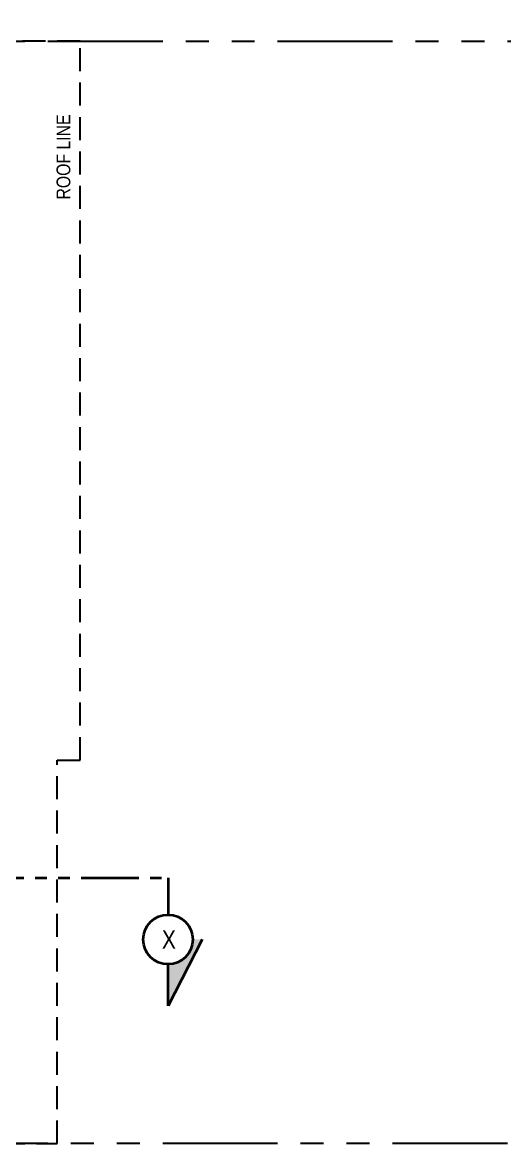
# Model space of a CAD drawing. Header units: inches. Extents: x 7263 to 7501, y 1317 to 1521.
# Drawn here: x 7359.62 to 7364.87, y 1502.52 to 1514.72 of the extents above; entities that cross this region are included whole.
import ezdxf

# ---------------------------------------------------------------- set-up
doc = ezdxf.new("R2010")
doc.units = ezdxf.units.IN
doc.header["$MEASUREMENT"] = 0
for name, pattern in [('HIDDEN', [0.375, 0.25, -0.125]), ('PHANTOM', [2.5, 1.25, -0.25, 0.25, -0.25, 0.25, -0.25]), ('PHANTOM2', [1.25, 0.625, -0.125, 0.125, -0.125, 0.125, -0.125])]:
    doc.linetypes.add(name, pattern=pattern)
doc.layers.add('.25', color=250, linetype='Continuous', lineweight=25)
doc.layers.add('sectionplane', color=211, linetype='PHANTOM2', lineweight=35)
doc.layers.add('Layer3', color=3, linetype='Continuous')
doc.layers.add('Layer6', color=6, linetype='Continuous')
doc.styles.get("Standard").update_dxf_attribs({"font": ''})
doc.styles.get('Standard').set_extended_font_data('Tw Cen MT Condensed')
doc.dimstyles.new('ISOMETRIC -30', dxfattribs={"dimtxt": 0.2, "dimasz": 0.18, "dimexe": 0.18, "dimexo": 0.0625, "dimgap": 0.09, "dimtad": 0, "dimzin": 0, "dimdsep": 46, "dimtxsty": 'Standard', "dimblk": 'ARCHTICK', "dimcen": 0.09, "dimclrd": 8, "dimclre": 8, "dimclrt": 2, "dimadec": 0, "dimazin": 0, "dimtfac": 1, "dimtofl": 0, "dimtmove": 0, "dimatfit": 3, "dimfxl": 1, "dimtolj": 1, "dimtzin": 0, "dimarcsym": 0})

# ---------------------------------------------------------------- blocks, each defined once
blk = doc.blocks.new('_ArchTick')
at = {"color": 0, "linetype": 'ByBlock', "const_width": 0.15}
blk.add_lwpolyline([(-0.5, -0.5), (0.5, 0.5)], dxfattribs=at)
blk = doc.blocks.new('*D269')
at = {"layer": '.25', "color": 8, "lineweight": -2, "transparency": 16777216}
for p, q in [((7359.252, 1514.579), (7359.252, 1516.291)), ((7367.402, 1514.579), (7367.402, 1516.291)), ((7359.252, 1516.111), (7362.846, 1516.111)), ((7367.402, 1516.111), (7363.807, 1516.111))]:
    blk.add_line(p, q, dxfattribs=at)
at = {"layer": 'Defpoints', "color": 0, "transparency": 16777216}
for p in [(7367.402, 1516.111), (7359.252, 1514.516), (7367.402, 1514.516)]:
    blk.add_point(p, dxfattribs=at)
at = {"layer": '.25', "color": 8, "lineweight": -2, "transparency": 16777216, "xscale": 0.18, "yscale": 0.18, "zscale": 0.18, "rotation": 180}
blk.add_blockref('_ArchTick', (7359.252, 1516.111), dxfattribs=at)
at = {"layer": '.25', "color": 8, "lineweight": -2, "transparency": 16777216, "xscale": 0.18, "yscale": 0.18, "zscale": 0.18}
blk.add_blockref('_ArchTick', (7367.402, 1516.111), dxfattribs=at)
at = {"layer": '.25', "color": 2, "transparency": 16777216, "insert": (7363.327, 1516.111), "char_height": 0.2, "attachment_point": 5}
blk.add_mtext('\\A1;8.15M', dxfattribs=at)
blk = doc.blocks.new('*D270')
at = {"layer": '.25', "color": 8, "lineweight": -2, "transparency": 16777216}
for p, q in [((7347.402, 1514.579), (7347.402, 1516.981)), ((7367.402, 1514.579), (7367.402, 1516.981)), ((7347.402, 1516.801), (7356.807, 1516.801)), ((7367.402, 1516.801), (7357.997, 1516.801))]:
    blk.add_line(p, q, dxfattribs=at)
at = {"layer": 'Defpoints', "color": 0, "transparency": 16777216}
for p in [(7367.402, 1516.801), (7347.402, 1514.516), (7367.402, 1514.516)]:
    blk.add_point(p, dxfattribs=at)
at = {"layer": '.25', "color": 8, "lineweight": -2, "transparency": 16777216, "xscale": 0.18, "yscale": 0.18, "zscale": 0.18, "rotation": 180}
blk.add_blockref('_ArchTick', (7347.402, 1516.801), dxfattribs=at)
at = {"layer": '.25', "color": 8, "lineweight": -2, "transparency": 16777216, "xscale": 0.18, "yscale": 0.18, "zscale": 0.18}
blk.add_blockref('_ArchTick', (7367.402, 1516.801), dxfattribs=at)
at = {"layer": '.25', "color": 2, "transparency": 16777216, "insert": (7357.402, 1516.801), "char_height": 0.2, "attachment_point": 5}
blk.add_mtext('\\A1;20.00M', dxfattribs=at)

msp = doc.modelspace()

# ---------------------------------------------------------------- hatches: boundary and pattern name
at = {"layer": 'sectionplane', "linetype": 'Continuous'}
h = msp.add_hatch(color=256, dxfattribs=at)
h.dxf.hatch_style = 1
h.paths.add_polyline_path([(7361.581, 1504.738), (7361.479, 1504.738, -0.414214), (7361.209, 1504.468), (7361.209, 1504.016)])

# ---------------------------------------------------------------- linework, layer by layer
at = {"layer": 'Layer3', "linetype": 'PHANTOM'}
msp.add_lwpolyline([(7347.402, 1514.516), (7367.402, 1514.516), (7367.402, 1502.516), (7347.402, 1502.516)], close=True, dxfattribs=at)
at = {"layer": 'Layer3', "linetype": 'HIDDEN'}
msp.add_lwpolyline([(7349.402, 1514.516), (7349.402, 1506.691), (7349.652, 1506.691), (7349.652, 1502.516), (7360.002, 1502.516), (7360.002, 1506.691), (7360.252, 1506.691), (7360.252, 1514.516)], close=True, dxfattribs=at)
at = {"layer": 'sectionplane'}
for p, q in [((7346.515, 1505.408), (7361.209, 1505.408)), ((7361.209, 1505.408), (7361.209, 1505.008))]:
    msp.add_line(p, q, dxfattribs=at)
at = {"layer": 'sectionplane', "linetype": 'Continuous'}
for p, q in [((7361.581, 1504.738), (7361.209, 1504.016)), ((7361.209, 1504.016), (7361.209, 1504.468))]:
    msp.add_line(p, q, dxfattribs=at)
msp.add_circle((7361.209, 1504.738), 0.27, dxfattribs=at)

# ---------------------------------------------------------------- texts
at = {"layer": 'Layer3', "insert": (7359.996, 1512.793), "char_height": 0.15, "attachment_point": 1, "rotation": 90}
msp.add_mtext_dynamic_manual_height_columns('ROOF LINE', width=2.21652, gutter_width=1, heights=[0], dxfattribs=at)
at = {"layer": 'Layer6', "color": 2, "insert": (7361.209, 1504.738), "char_height": 0.2, "attachment_point": 4}
msp.add_mtext('\\pi-0.06667;X', dxfattribs=at)

# ---------------------------------------------------------------- dimensions: what is measured, and where the dimension line sits
at = {"layer": '.25', "color": 9, "true_color": 0xc7c8ca}
for base, p1, picture, middle in [((7367.402, 1516.801), (7347.402, 1514.516), '*D270', (7357.402, 1516.801)), ((7367.402, 1516.111), (7359.252, 1514.516), '*D269', (7363.327, 1516.111))]:
    dim = msp.add_linear_dim(base=base, p1=p1, p2=(7367.402, 1514.516), dimstyle='ISOMETRIC -30', override={"dimpost": 'M'}, dxfattribs=at)
    dim.commit()
    dim.dimension.update_dxf_attribs({"geometry": picture, "text_midpoint": middle})

doc.saveas('drawing.dxf')
